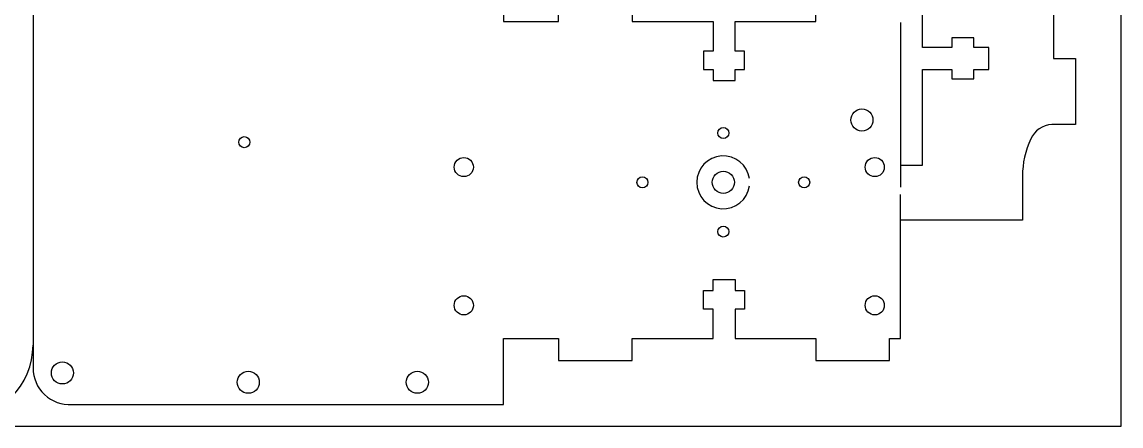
# Model space of a CAD drawing. Header units: millimetres. Extents: x 0 to 300, y 0 to 160.
# Drawn here: x 150.5 to 300, y 0 to 54.9 of the extents above; entities that cross this region are included whole.
import ezdxf

# ---------------------------------------------------------------- set-up
doc = ezdxf.new("R2010")
doc.units = ezdxf.units.MM
doc.header["$MEASUREMENT"] = 0
doc.layers.add('Layer 1', color=1, linetype='Continuous', true_color=0xff0000)
doc.layers.add('mesa de trabajo y auxiliares', color=7, linetype='Continuous', true_color=0xffffff)

msp = doc.modelspace()

# ---------------------------------------------------------------- linework, layer by layer
at = {"layer": 'Layer 1'}
msp.add_line((270, 54.89), (270, 32.5), dxfattribs=at)
for points in [[(275.96, 87.99), (293.8, 87.99), (293.8, 79.99), (290.8, 79.99), (290.8, 67.49), (286.8, 67.49), (286.8, 68.79), (283.8, 68.79), (283.8, 67.49), (281.8, 67.49), (281.8, 64.49), (283.8, 64.49), (283.8, 63.19), (286.8, 63.19), (286.8, 64.49), (290.8, 64.49), (290.8, 49.99), (293.8, 49.99), (293.8, 40.99), (290.58, 40.99, 0.296631), (287.74, 39.03, 0.114632), (286.6, 33.99), (286.6, 27.99), (270, 27.99)], [(152, 79.37), (152, 7.9, 0.430637), (157.28, 2.91), (216, 2.91), (216, 11.91), (223.5, 11.91), (223.5, 8.91), (233.5, 8.91), (233.5, 11.91), (244.5, 11.91), (244.5, 15.91), (243.2, 15.91), (243.2, 18.41), (244.5, 18.41), (244.5, 19.91), (247.5, 19.91), (247.5, 18.41), (248.8, 18.41), (248.8, 15.91), (247.5, 15.91), (247.5, 11.91), (258.5, 11.91), (258.5, 8.91), (268.5, 8.91), (268.5, 11.91), (270, 11.91), (270, 31.5)], [(48.3, 11, 0.41421), (58.3, 1), (142, 1, 0.414212), (152, 11)]]:
    msp.add_lwpolyline(points, format="xyb", dxfattribs=at)
for points in [[(203.5, 63.99), (216, 63.99), (216, 54.99), (223.5, 54.99), (223.5, 57.99), (233.5, 57.99), (233.5, 54.99), (244.5, 54.99), (244.5, 50.99), (243.2, 50.99), (243.2, 48.49), (244.5, 48.49), (244.5, 46.99), (247.5, 46.99), (247.5, 48.49), (248.8, 48.49), (248.8, 50.99), (247.5, 50.99), (247.5, 54.99), (258.5, 54.99), (258.5, 57.99)], [(270, 35.49), (273, 35.49), (273, 48.49), (277, 48.49), (277, 47.19), (280, 47.19), (280, 48.49), (282, 48.49), (282, 51.49), (280, 51.49), (280, 52.79), (277, 52.79), (277, 51.49), (273, 51.49), (273, 63.58)]]:
    msp.add_lwpolyline(points, dxfattribs=at)
for centre, radius in [((264.75, 41.61), 1.5), ((245.9, 39.84), 0.75), ((180.74, 38.6), 0.75), ((210.6, 35.21), 1.3), ((266.5, 35.21), 1.3), ((245.9, 33.14), 1.5), ((234.9, 33.13), 0.75), ((256.9, 33.14), 0.75), ((245.9, 26.44), 0.75), ((210.6, 16.41), 1.3), ((266.5, 16.41), 1.3), ((156, 7.22), 1.5), ((181.28, 5.95), 1.5), ((204.28, 5.95), 1.5)]:
    msp.add_circle(centre, radius, dxfattribs=at)
msp.add_arc((245.9, 33.14), 3.6, 7.9577, 352.0423, dxfattribs=at)
at = {"layer": 'mesa de trabajo y auxiliares'}
for p, q in [((300, 0), (300, 160)), ((140, 0), (300, 0))]:
    msp.add_line(p, q, dxfattribs=at)

doc.saveas('drawing.dxf')
